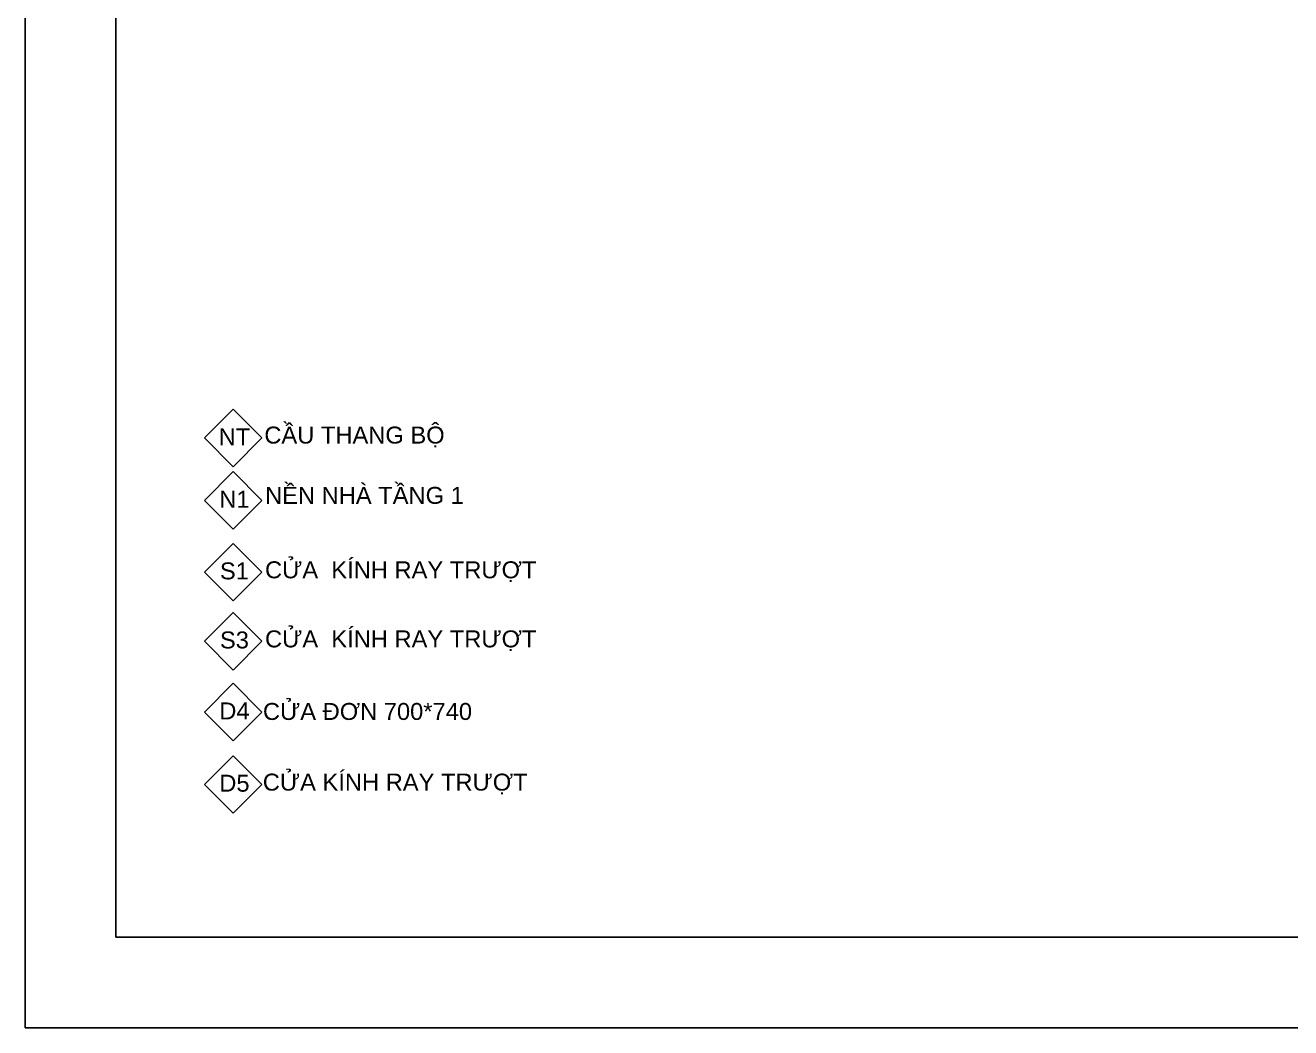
# Model space of a CAD drawing. Header units: millimetres. Extents: x -26398 to 135532, y -376633 to 43268.
# Drawn here: x 6964 to 8053, y -360147 to -359284 of the extents above; entities that cross this region are included whole.
import ezdxf

# ---------------------------------------------------------------- set-up
doc = ezdxf.new("R2010")
doc.units = ezdxf.units.MM
doc.layers.add('A6-GHICHU', color=147, linetype='Continuous', lineweight=20)
doc.styles.add('TUANH', font='')
doc.styles.get('TUANH').set_extended_font_data('VNI-Helve-Condense', bold=True)

# ---------------------------------------------------------------- blocks, each defined once
blk = doc.blocks.new('khung ten a2')
blk.add_lwpolyline([(-1000, 1000), (-1000, 41000), (-58400, 41000), (-58400, 1000)], close=True)
at = {"layer": 'DEFPOINTS', "color": 252}
blk.add_lwpolyline([(0, 0), (0, 42000), (-59400, 42000), (-59400, 0)], close=True, dxfattribs=at)

msp = doc.modelspace()

# ---------------------------------------------------------------- linework, layer by layer
at = {"layer": 'A6-GHICHU', "ltscale": 0.5}
for points in [[(7142.48, -359663.91), (7167.25, -359639.15), (7142.48, -359614.38), (7117.71, -359639.15)], [(7142.48, -359717.7), (7167.25, -359692.93), (7142.48, -359668.16), (7117.71, -359692.93)], [(7142.48, -359779.41), (7167.25, -359754.64), (7142.48, -359729.87), (7117.71, -359754.64)], [(7142.48, -359838.85), (7167.25, -359814.08), (7142.48, -359789.31), (7117.71, -359814.08)], [(7142.48, -359899.79), (7167.25, -359875.03), (7142.48, -359850.26), (7117.71, -359875.03)], [(7142.48, -359962.1), (7167.25, -359937.33), (7142.48, -359912.57), (7117.71, -359937.33)]]:
    msp.add_lwpolyline(points, close=True, dxfattribs=at)

# ---------------------------------------------------------------- block references
at = {"xscale": 0.07799562488809286, "yscale": 0.07799562488809286, "zscale": 0.07799562488809286}
msp.add_blockref('khung ten a2', (11596.56, -360146.63), dxfattribs=at)

# ---------------------------------------------------------------- texts
at = {"layer": 'A6-GHICHU', "ltscale": 0.5, "char_height": 14.5948, "attachment_point": 5, "style": 'TUANH'}
for s, insert in [('{\\fArial|b0|i0|c163|p34;CẦU THANG BỘ}', (7246.89, -359638.29)), ('{\\fArial|b0|i0|c163|p34;N\\fArial|b0|i0|c0|p34;T}', (7143.58, -359638.15)), ('{\\fArial|b0|i0|c163|p34;NỀN\\fArial|b0|i0|c0|p34; NHÀ\\fArial|b0|i0|c163|p34; TẦNG 1}', (7255.44, -359688.67)), ('{\\fArial|b0|i0|c163|p34;N1}', (7143.58, -359691.94)), ('{\\fArial|b0|i0|c163|p34;S1}', (7143.58, -359753.65)), ('{\\fArial|b0|i0|c163|p34;CỬA  KÍNH RAY TRƯỢT}', (7286.67, -359754.23)), ('{\\fArial|b0|i0|c163|p34;CỬA  KÍNH RAY TRƯỢT}', (7286.67, -359813.67)), ('{\\fArial|b0|i0|c163|p34;S3}', (7143.58, -359813.09)), ('{\\fArial|b0|i0|c163|p34;CỬA ĐƠN 700*740}', (7258.09, -359874.61)), ('{\\fArial|b0|i0|c163|p34;D4}', (7143.58, -359874.03)), ('{\\fArial|b0|i0|c163|p34;D5}', (7143.58, -359936.34)), ('{\\fArial|b0|i0|c163|p34;CỬA KÍNH RAY TRƯỢT   }', (7281.93, -359936.92))]:
    msp.add_mtext(s, dxfattribs=dict(at, insert=insert))

doc.saveas('drawing.dxf')
